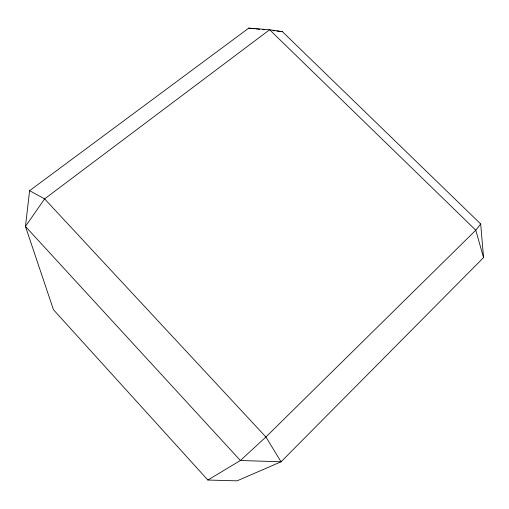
<?xml version="1.0" encoding="UTF-8"?>
<svg xmlns="http://www.w3.org/2000/svg" width="509" height="509" viewBox="0 0 509 509"><rect width="100%" height="100%" fill="white"/><g stroke="black" fill="none" stroke-linecap="round" stroke-linejoin="round"><path stroke-width="0.76" d="M29.605 190.69L25.45 226.435L53.464 309.714L207.869 480.032L237.073 480.852L281.057 461.79L483.55 257.592L480.693 223.973L282.342 31.622L269.624 29.745L248.729 28.148L29.605 190.69L44.614 198.879L265.902 436.989L281.057 461.79L240.394 460.505L207.869 480.032M480.693 223.973L475.775 230.202L265.902 436.989L240.394 460.505L25.45 226.435L44.614 198.879L269.624 29.745L475.775 230.202L483.55 257.592M248.729 28.148L254.984 28.79M256.549 28.956L259.673 29.28M262.803 29.598L264.362 29.764M272.964 30.655L274.529 30.814M276.871 31.055L282.342 31.622"/></g></svg>
